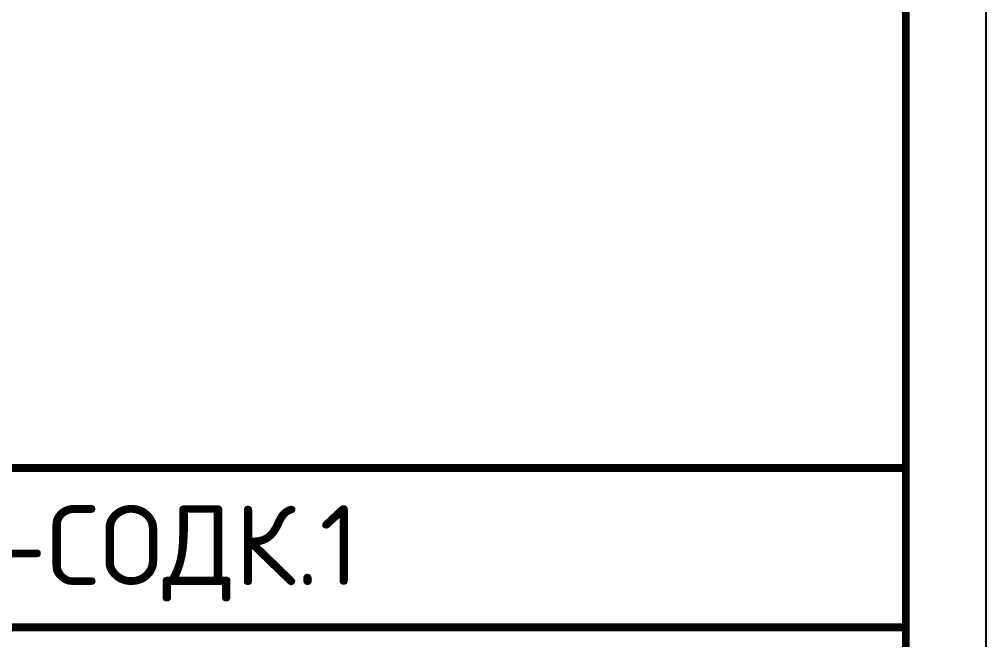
# Model space of a CAD drawing. Header units: millimetres. Extents: x -112426 to 6776, y 1218 to 38707.
# Drawn here: x 2972 to 3032.5, y 2322.5 to 2361.3 of the extents above; entities that cross this region are included whole.
import ezdxf
from ezdxf.enums import TextEntityAlignment as Align

# ---------------------------------------------------------------- set-up
doc = ezdxf.new("R2010")
doc.units = ezdxf.units.MM
doc.layers.add('Размерный', color=4, linetype='Continuous', lineweight=30)
doc.layers.add('Размеры на чертеже', color=250, linetype='Continuous', lineweight=25)
doc.styles.add('-ISOCPEUR-', font='isocpeur.ttf')

# ---------------------------------------------------------------- blocks, each defined once
blk = doc.blocks.new('*U154')
blk.add_lwpolyline([(0, 0), (420, 0), (420, -297), (0, -297)], close=True)
at = {"const_width": 0.5}
blk.add_lwpolyline([(20, -5), (415, -5), (415, -292), (20, -292)], close=True, dxfattribs=at)
for points in [[(230, -292), (230, -237), (415, -237)], [(295, -247), (415, -247)]]:
    blk.add_lwpolyline(points, dxfattribs=at)
at = {"style": '-ISOCPEUR-'}
blk.add_attdef('РАЗРАБОТАЛ', text='', height=2.5, dxfattribs=at).set_placement((250.501, -264.224), align=Align.MIDDLE_LEFT)
at = {"style": '-ISOCPEUR-', "flags": 8}
for tag, height, p in [('ДАТА', 2.5, (290.074, -264.402)), ('ДАТА1', 2.5, (290.074, -269.402)), ('ЛИСТ', 3, (386.388, -271.915)), ('ЛИСТОВ', 3, (403.888, -271.915)), ('ФОРМАТ', 3, (380.972, -294.745))]:
    blk.add_attdef(tag, text='', height=height, dxfattribs=at).set_placement(p, align=Align.MIDDLE_CENTER)
at = {"style": '-ISOCPEUR-'}
blk.add_attdef('ПРОВЕРИЛ', (250.749, -270.729), '', height=2.5, dxfattribs=at)
at = {"style": '-ISOCPEUR-', "flags": 8}
blk.add_attdef('ИМЯ_ЧЕРТЕЖА_001', (321.327, -285.175), '', height=3, dxfattribs=at)

msp = doc.modelspace()

# ---------------------------------------------------------------- block references
at = {"layer": 'Размеры на чертеже', "lineweight": 90}
msp.add_blockref('*U154', (2612.527, 2570.232), dxfattribs=at)

# ---------------------------------------------------------------- texts
at = {"layer": 'Размерный', "color": 7, "lineweight": 30, "insert": (2870.129, 2330.888), "char_height": 5, "width": 185, "attachment_point": 1, "style": '-ISOCPEUR-'}
msp.add_mtext('\\pi62.25,l10;0802.Р.22-СОДК.1', dxfattribs=at)

doc.saveas('drawing.dxf')
